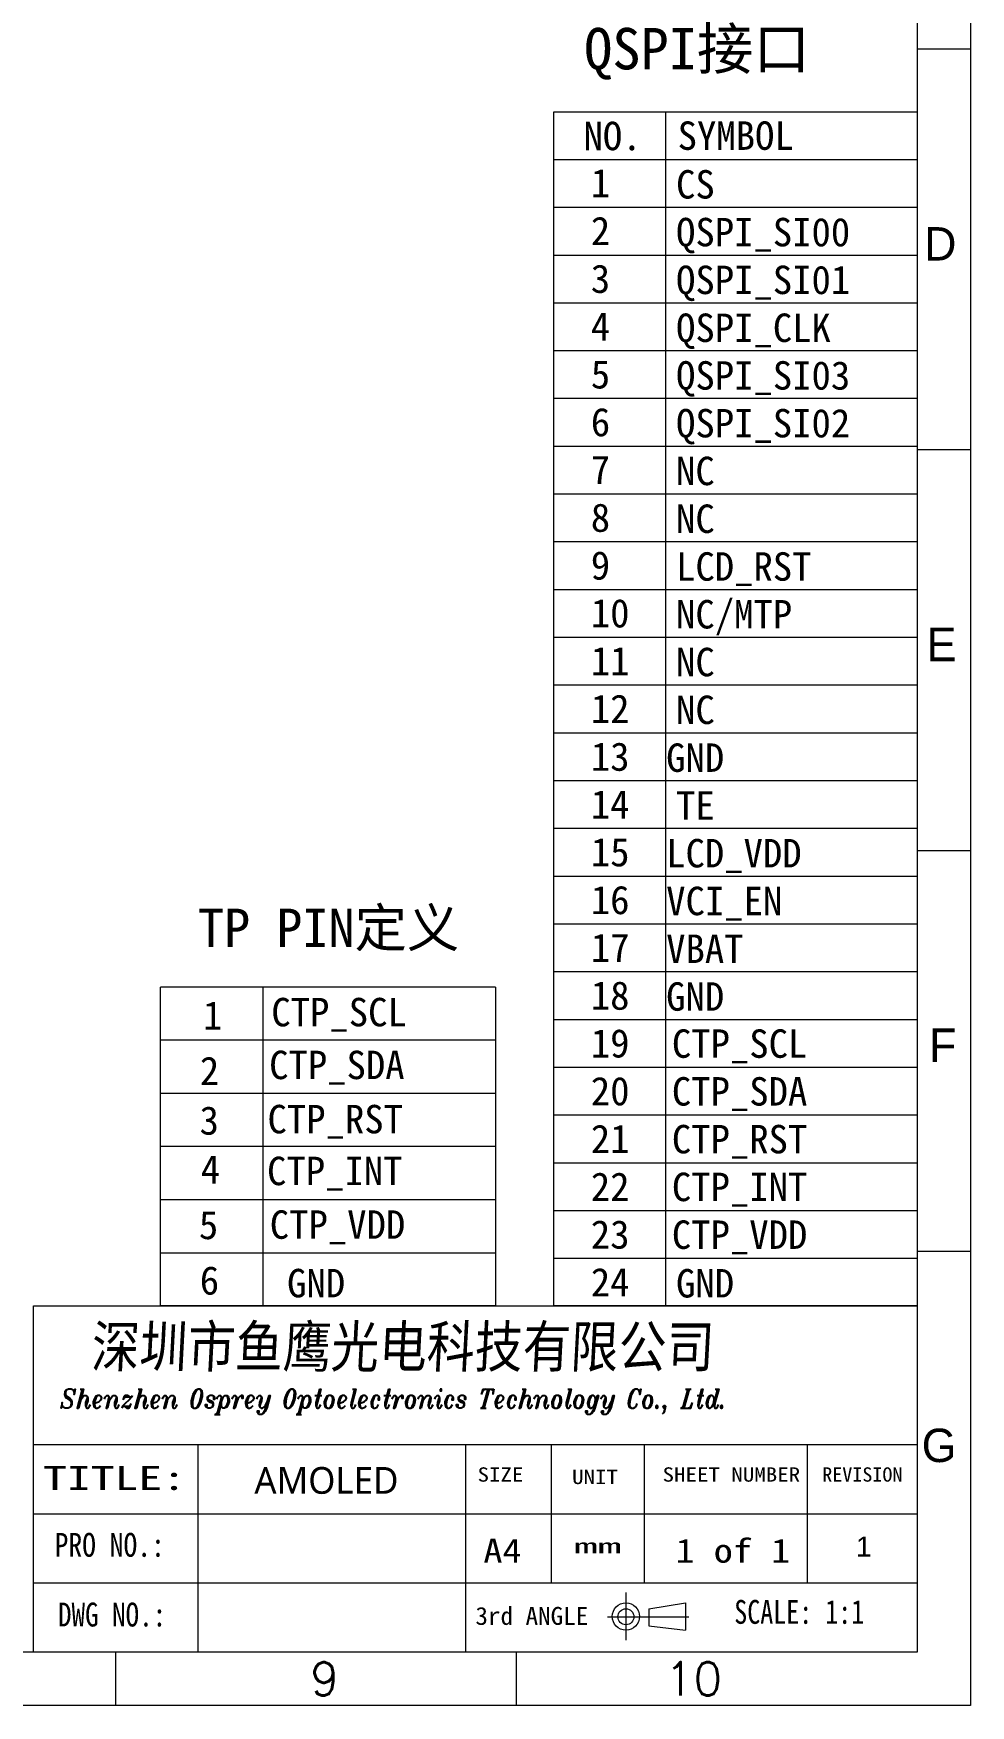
# Model space of a CAD drawing. Header units: millimetres. Extents: x 1167 to 2098, y -78 to 499.
# Drawn here: x 1743.9 to 1804.9, y 175.3 to 284.2 of the extents above; entities that cross this region are included whole.
import ezdxf
from ezdxf.enums import TextEntityAlignment as Align

# ---------------------------------------------------------------- set-up
doc = ezdxf.new("R2010")
doc.units = ezdxf.units.MM
doc.layers.get('0').update_dxf_attribs({"lineweight": 5})
doc.layers.add('图框', color=7, linetype='Continuous', lineweight=5)
doc.styles.get("Standard").update_dxf_attribs({"font": 'txt', "bigfont": 'gbcbig.shx'})
doc.styles.add('TEXTSTYLE_0', font='txt', dxfattribs={"width": 0.8})
doc.styles.add('ZI2.5', font='', dxfattribs={"height": 2.5})
doc.styles.add('样式 3', font='italict.shx', dxfattribs={"width": 0.85, "oblique": 3})
doc.styles.add('汉字', font='')
doc.styles.get('ZI2.5').set_extended_font_data('SimSun')
doc.styles.get('汉字').set_extended_font_data('SimSun')

msp = doc.modelspace()

# ---------------------------------------------------------------- linework, layer by layer
at = {"layer": '图框', "color": 7, "linetype": 'ByBlock', "lineweight": 5, "ltscale": 0.55}
for p, q in [((1801.4374, 361.5574), (1801.4374, 178.7336)), ((1804.9197, 283.2041), (1801.4374, 283.2041)), ((1804.9197, 257.0863), (1801.4374, 257.0863)), ((1804.9197, 230.9685), (1801.4374, 230.9685)), ((1804.9197, 204.8508), (1801.4374, 204.8508)), ((1801.4374, 178.7336), (1540.2982, 178.7336)), ((1749.2095, 178.7336), (1749.2095, 175.2513)), ((1775.3235, 178.7336), (1775.3235, 175.2513))]:
    msp.add_line(p, q, dxfattribs=at)
at = {"layer": '图框', "color": 3}
for p, q in [((1752.1395, 201.2941), (1752.1395, 222.0756)), ((1773.976, 222.0756), (1752.1395, 222.0756)), ((1758.845, 201.2941), (1758.845, 222.0756)), ((1773.976, 222.0756), (1773.976, 201.2941)), ((1773.976, 218.612), (1752.1395, 218.612)), ((1773.976, 215.1484), (1752.1395, 215.1484)), ((1773.976, 211.6848), (1752.1395, 211.6848)), ((1773.976, 208.2213), (1752.1395, 208.2213)), ((1752.1395, 204.7577), (1773.976, 204.7577)), ((1773.976, 201.2941), (1752.1395, 201.2941))]:
    msp.add_line(p, q, dxfattribs=at)
at = {"layer": '图框', "linetype": 'Continuous', "lineweight": 5}
for p, q in [((1743.8694, 178.7336), (1743.8694, 201.2941)), ((1743.8694, 192.2699), (1801.4374, 192.2699)), ((1754.593, 178.7336), (1754.593, 192.2699)), ((1772.0308, 178.7336), (1772.0308, 192.2699)), ((1777.622, 183.2457), (1777.622, 192.2699)), ((1783.6851, 183.2457), (1783.6851, 192.2699)), ((1794.29, 183.2457), (1794.29, 192.2699)), ((1743.8694, 187.7578), (1801.4374, 187.7578)), ((1743.8694, 183.2457), (1801.4374, 183.2457))]:
    msp.add_line(p, q, dxfattribs=at)
at = {"layer": '图框', "color": 0, "lineweight": 5}
msp.add_line((1743.8694, 201.2941), (1801.4374, 201.2941), dxfattribs=at)
at = {"layer": '图框', "linetype": 'Continuous'}
msp.add_line((1782.4678, 182.6304), (1782.4678, 179.5186), dxfattribs=at)
at = {"layer": '图框', "color": 7, "linetype": 'Continuous'}
for p, q in [((1781.2721, 181.0362), (1786.5759, 181.0362)), ((1783.9547, 181.5573), (1786.346, 181.9414)), ((1783.9547, 181.5573), (1783.9547, 180.4537)), ((1786.346, 181.9414), (1786.346, 180.1616)), ((1783.9547, 180.4537), (1786.346, 180.1616))]:
    msp.add_line(p, q, dxfattribs=at)
at = {"layer": '图框', "color": 7, "linetype": 'ByBlock', "lineweight": 5, "ltscale": 0.55}
msp.add_lwpolyline([(1536.8158, 365.0397), (1804.9197, 365.0397), (1804.9197, 175.2513), (1536.8158, 175.2513)], close=True, dxfattribs=at)
at = {"layer": '图框', "color": 3, "lineweight": 5}
msp.add_lwpolyline([(1801.4374, 201.2941), (1777.78, 201.2941), (1777.78, 279.1318), (1801.4374, 279.1318)], close=True, dxfattribs=at)
for points in [[(1785.0449, 279.1318), (1785.0449, 201.2941)], [(1777.78, 276.0183), (1801.4374, 276.0183)], [(1777.78, 272.9048), (1801.4374, 272.9048)], [(1777.78, 269.7913), (1801.4374, 269.7913)], [(1777.78, 266.6778), (1801.4374, 266.6778)], [(1777.78, 263.5643), (1801.4374, 263.5643)], [(1777.78, 260.4508), (1801.4374, 260.4508)], [(1777.78, 257.3372), (1801.4374, 257.3372)], [(1777.78, 254.2237), (1801.4374, 254.2237)], [(1777.78, 251.1102), (1801.4374, 251.1102)], [(1777.78, 247.9967), (1801.4374, 247.9967)], [(1777.78, 244.8832), (1801.4374, 244.8832)], [(1777.78, 241.7697), (1801.4374, 241.7697)], [(1777.78, 238.6562), (1801.4374, 238.6562)], [(1777.78, 235.5427), (1801.4374, 235.5427)], [(1777.78, 232.4292), (1801.4374, 232.4292)], [(1777.78, 229.3157), (1801.4374, 229.3157)], [(1777.78, 226.2021), (1801.4374, 226.2021)], [(1777.78, 223.0886), (1801.4374, 223.0886)], [(1777.78, 219.9751), (1801.4374, 219.9751)], [(1777.78, 216.8616), (1801.4374, 216.8616)], [(1777.78, 213.7481), (1801.4374, 213.7481)], [(1777.78, 210.6346), (1801.4374, 210.6346)], [(1777.78, 207.5211), (1801.4374, 207.5211)], [(1777.78, 204.4076), (1801.4374, 204.4076)]]:
    msp.add_lwpolyline(points, dxfattribs=at)
at = {"layer": '图框', "color": 7, "linetype": 'Continuous'}
for centre, radius in [((1782.4678, 181.0515), 0.8899), ((1782.4678, 181.0362), 0.5212)]:
    msp.add_circle(centre, radius, dxfattribs=at)

# ---------------------------------------------------------------- texts
at = {"color": 1, "lineweight": 5, "style": 'ZI2.5'}
for s, p in [('1', (1754.9151, 219.2974)), ('2', (1754.709, 215.6919)), ('3', (1754.693, 212.4582)), ('4', (1754.767, 209.2719)), ('5', (1754.6455, 205.6501)), ('6', (1754.7062, 202.0354))]:
    msp.add_text(s, height=1.8533, dxfattribs=at).set_placement(p)
at = {"layer": '图框', "color": 3, "linetype": 'ByBlock', "style": 'ZI2.5'}
for s, p in [('NO.', (1779.7079, 276.6226)), ('SYMBOL', (1785.838, 276.6463))]:
    msp.add_text(s, height=1.85328, dxfattribs=at).set_placement(p)
at = {"layer": '图框', "color": 3, "lineweight": 5, "style": 'ZI2.5'}
for s, height, p in [('1', 1.8533, (1780.1811, 273.5506)), ('CS', 1.85328, (1785.7344, 273.4714)), ('2', 1.8533, (1780.1811, 270.436)), ('QSPI_SI00', 1.85328, (1785.7344, 270.3589)), ('3', 1.8533, (1780.1811, 267.3215)), ('QSPI_SI01', 1.85328, (1785.7344, 267.2454)), ('4', 1.8533, (1780.1811, 264.2069)), ('QSPI_CLK', 1.85328, (1785.7344, 264.1247)), ('5', 1.8533, (1780.1811, 261.0924)), ('QSPI_SI03', 1.85328, (1785.7344, 261.0184)), ('6', 1.8533, (1780.1811, 257.9779)), ('QSPI_SI02', 1.85328, (1785.7344, 257.9049)), ('7', 1.8533, (1780.1811, 254.8633)), ('NC', 1.85328, (1785.7344, 254.7914)), ('8', 1.8533, (1780.1811, 251.7488)), ('NC', 1.85328, (1785.7344, 251.6779)), ('9', 1.8533, (1780.1811, 248.6342)), ('LCD_RST', 1.85328, (1785.7344, 248.5644)), ('NC/MTP', 1.85328, (1785.7344, 245.4509)), ('10', 1.85328, (1780.1811, 245.5197)), ('11', 1.85328, (1780.1811, 242.4052)), ('NC', 1.85328, (1785.7344, 242.3374)), ('12', 1.85328, (1780.1811, 239.2906)), ('NC', 1.85328, (1785.7344, 239.2238)), ('13', 1.85328, (1780.1811, 236.1761)), ('GND', 1.85328, (1785.0901, 236.1052)), ('14', 1.85328, (1780.1811, 233.0615)), ('TE', 1.85328, (1785.7344, 232.9927)), ('15', 1.85328, (1780.1811, 229.947)), ('LCD_VDD', 1.85328, (1785.0901, 229.8782)), ('16', 1.85328, (1780.1811, 226.8325)), ('VCI_EN', 1.85328, (1785.0901, 226.7647)), ('17', 1.85328, (1780.1811, 223.7179)), ('VBAT', 1.85328, (1785.0901, 223.6511)), ('18', 1.85328, (1780.1811, 220.6034)), ('GND', 1.85328, (1785.0901, 220.5376)), ('19', 1.85328, (1780.1811, 217.4888)), ('20', 1.85328, (1780.1811, 214.3743)), ('21', 1.85328, (1780.1811, 211.2598)), ('22', 1.85328, (1780.1811, 208.1452)), ('23', 1.85328, (1780.1811, 205.0307)), ('24', 1.85328, (1780.1811, 201.9161))]:
    msp.add_text(s, height=height, dxfattribs=at).set_placement(p)
at = {"layer": '图框', "color": 1, "lineweight": 5, "style": 'ZI2.5'}
for s, p in [('CTP_SCL', (1759.3658, 219.5219)), ('CTP_SCL', (1785.4607, 217.4685)), ('CTP_SDA ', (1759.2244, 216.0788)), ('CTP_SDA ', (1785.4607, 214.355)), ('CTP_RST', (1759.1185, 212.5474)), ('CTP_RST', (1785.4607, 211.2415)), ('CTP_INT', (1759.0891, 209.169)), ('CTP_INT', (1785.4607, 208.128)), ('CTP_VDD', (1759.2658, 205.6729)), ('CTP_VDD', (1785.4607, 205.0145)), ('GND', (1760.3935, 201.8582)), ('GND', (1785.7344, 201.8473))]:
    msp.add_text(s, height=1.85328, dxfattribs=at).set_placement(p)
at = {"layer": '图框', "linetype": 'Continuous', "lineweight": 5, "style": 'TEXTSTYLE_0'}
for s, height, width, p, p2 in [('TITLE:', 1.55589, 1.281601, (1744.498, 189.3064), (1753.8034, 189.3064)), ('SIZE', 0.93353, 0.96, (1772.8009, 189.8438), (1775.7882, 189.8438)), ('SHEET NUMBER', 0.933535, 0.822857, (1784.8559, 189.8438), (1793.8178, 189.8438)), ('REVISION', 0.93353, 0.763636, (1795.2577, 189.8438), (1800.4855, 189.8438)), ('UNIT', 0.93353, 0.96, (1778.9611, 189.6893), (1781.9484, 189.6893)), ('PRO NO.:', 1.55589, 0.728598, (1745.2491, 184.9475), (1752.4287, 184.9475)), ('A4', 1.55589, 0.96, (1773.1807, 184.5654), (1775.6701, 184.5654)), ('mm', 0.93353, 2, (1779.0647, 185.1832), (1782.1765, 185.1832)), ('1', 1.5559, 2.4, (1785.6982, 184.5654), (1786.9429, 184.5654)), (' of ', 1.55589, 0.8, (1786.9429, 184.5654), (1791.9217, 184.5654)), ('1', 1.5559, 2.4, (1791.9217, 184.5654), (1793.1664, 184.5654)), ('DWG NO.:', 1.55589, 0.6793, (1745.4704, 180.4044), (1752.5165, 180.4044)), ('   3rd ANGLE', 1.166918, 0.72, (1770.2123, 180.5107), (1780.0145, 180.5107))]:
    msp.add_text(s, height=height, dxfattribs=dict(at, width=width)).set_placement(p, p2, align=Align.FIT)
at = {"layer": '图框', "color": 1, "lineweight": 5, "insert": (1779.745, 284.5914), "char_height": 2.700215, "width": 27.185504, "attachment_point": 1}
msp.add_mtext('{\\fSimSun|b0|i0|c134|p54;QSPI接口}', dxfattribs=at)
at = {"layer": '图框', "color": 7, "linetype": 'ByBlock', "lineweight": 5, "ltscale": 0.55, "width": 3.704892}
for s, insert, char_height, attachment_point in [('{\\f\uffd0ￂﾼﾚￃ\ufff7\ufff3w|b0|i0|c134|p54;D}', (1804.0013, 269.4324), 2.17648, 9), ('{\\f\uffd0ￂﾼﾚￃ\ufff7\ufff3w|b0|i0|c134|p54;E}', (1804.0013, 243.3184), 2.17648, 9), ('{\\f\uffd0ￂﾼﾚￃ\ufff7\ufff3w|b0|i0|c134|p54;F}', (1804.0013, 217.2045), 2.17648, 9), ('{\\f\uffd0ￂﾼﾚￃ\ufff7\ufff3w|b0|i0|c134|p54;G}', (1804.0013, 191.0906), 2.17648, 9), ('9', (1761.9082, 175.9071), 2.1765, 7), ('10', (1788.7387, 175.9071), 2.17648, 9)]:
    msp.add_mtext(s, dxfattribs=dict(at, insert=insert, char_height=char_height, attachment_point=attachment_point))
at = {"layer": '图框', "color": 3, "lineweight": 5, "insert": (1754.5865, 227.1932), "char_height": 2.5, "width": 23.420317, "attachment_point": 1, "style": 'ZI2.5'}
msp.add_mtext('TP PIN定义', dxfattribs=at)
at = {"layer": '图框', "lineweight": 5, "attachment_point": 1}
for s, insert, char_height, width, style in [('{\\fSTXinwei|b0|i0|c134|p2;\\C6;深圳市鱼鹰光电科技有限公司}', (1747.6062, 199.9952), 2.691, 44.430847, '样式 3'), ('\\pxqj;{\\H0.83333x;Shenzhen Osprey Optoelectronics Technology Co., Ltd.}', (1745.5865, 195.8742), 1.48005, 52.347399, '样式 3'), ('{\\fMicrosoft YaHei|b0|i0|c134|p34;\\C3;AMOLED}', (1758.2609, 190.7948), 1.742598, 8.217496, '汉字'), ('SCALE: 1:1', (1789.5262, 182.1346), 1.55589, 21.248052, 'TEXTSTYLE_0')]:
    msp.add_mtext(s, dxfattribs=dict(at, insert=insert, char_height=char_height, width=width, style=style))
at = {"layer": '图框', "lineweight": 5, "insert": (1797.4587, 186.2667), "char_height": 1.306547, "width": 1.633289, "attachment_point": 1}
msp.add_mtext('{\\f@Arial Unicode MS|b0|i0|c0|p34;1}', dxfattribs=at)

doc.saveas('drawing.dxf')
